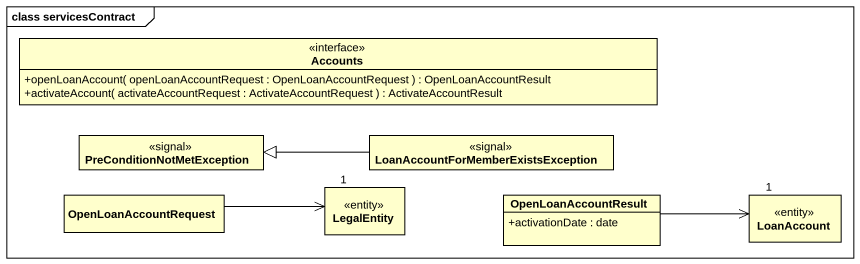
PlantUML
@startuml
mainframe class servicesContract
hide circle
hide empty members
skinparam classAttributeIconSize 0
interface Accounts {
  +openLoanAccount( openLoanAccountRequest : OpenLoanAccountRequest ) : OpenLoanAccountResult
  +activateAccount( activateAccountRequest : ActivateAccountRequest ) : ActivateAccountResult
}
class PreConditionNotMetException <<signal>>
class "LoanAccountForMemberExistsException" as LoanAccountForMemberExistsEx <<signal>>
class LegalEntity <<entity>>
class OpenLoanAccountRequest
class OpenLoanAccountResult {
  +activationDate : date
}
class LoanAccount <<entity>>
LoanAccountForMemberExistsEx -left-|> PreConditionNotMetException
OpenLoanAccountRequest -right-> "1" LegalEntity
OpenLoanAccountResult -right-> "1" LoanAccount
@enduml
